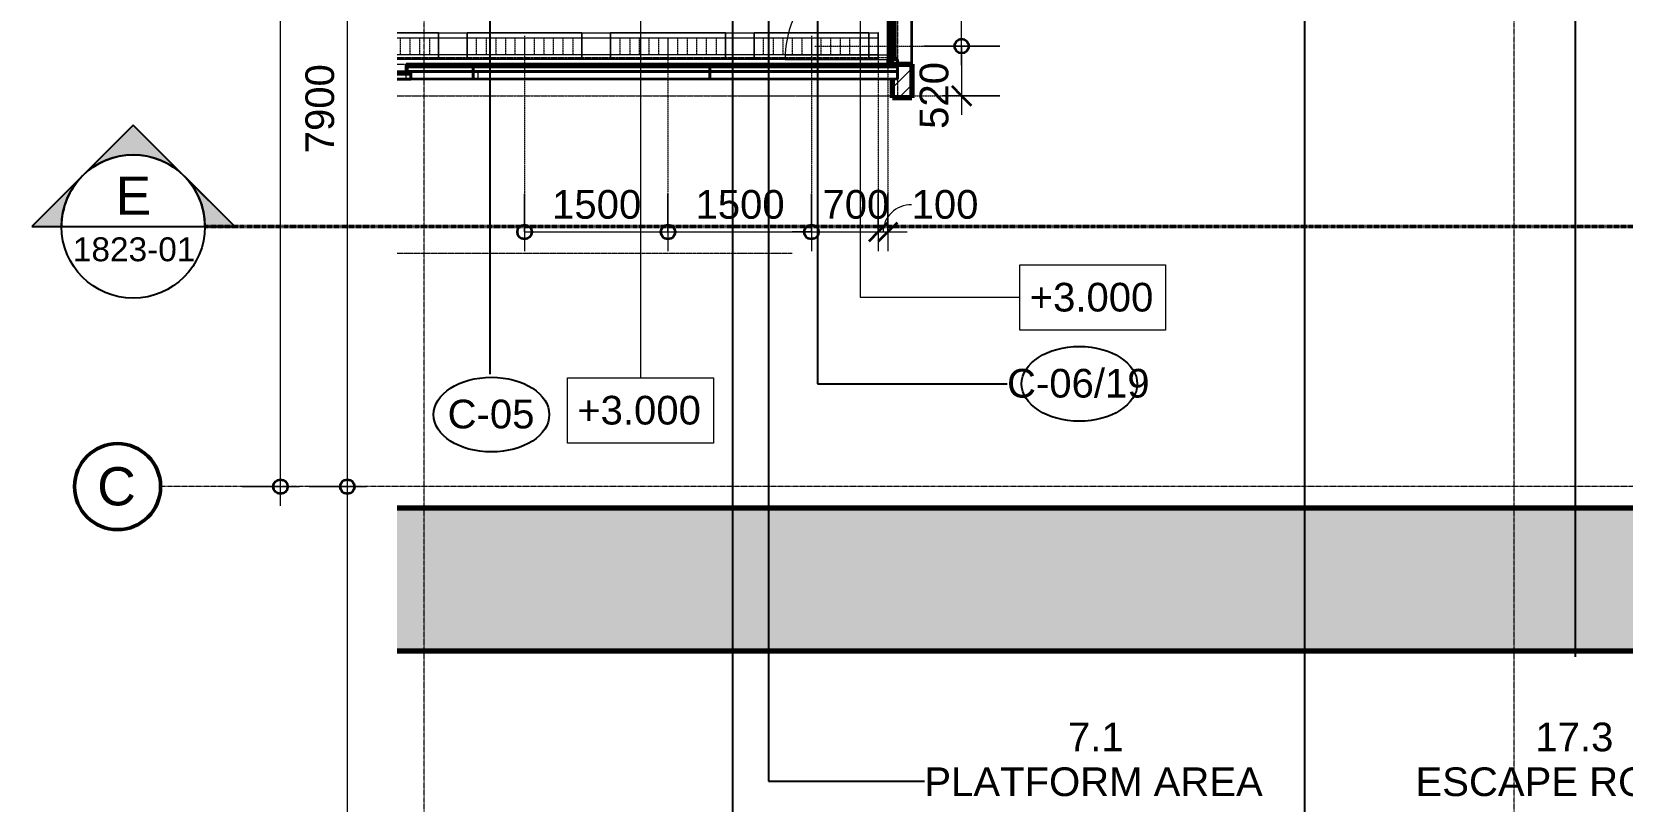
# Model space of a CAD drawing. Header units: millimetres. Extents: x -725999 to -647408, y -21008 to 19019.
# Drawn here: x -725985 to -709352, y -7613 to 439 of the extents above; entities that cross this region are included whole.
import ezdxf

# ---------------------------------------------------------------- set-up
doc = ezdxf.new("R2010")
doc.units = ezdxf.units.MM
for name, pattern in [('DASH', [6.35, 3.175, -3.175]), ('DPA_Grid _ Level 100', [10, 5.5, -1.6, 1.3, -1.6]), ('DPA_Hidden 50', [3, 2, -1]), ('DPA_Hidden 500', [1.4, 0.8, -0.6])]:
    doc.linetypes.add(name, pattern=pattern)
for name, color, linetype, lineweight in [('A-ANNO-DIMS', 1, 'Continuous', 9), ('A-ANNO-DIMS-100', 1, 'Continuous', 9), ('A-ANNO-NOTE', 3, 'Continuous', 25), ('A-DETL', 1, 'Continuous', 70), ('A-FLOR-E', 2, 'Continuous', 35), ('A-GENM', 1, 'Continuous', 9), ('A-GENM-HDLN', 2, 'DPA_Hidden 500', 9), ('A-GLAZ-CURT', 2, 'Continuous', 9), ('A-ROOM-IDEN', 3, 'Continuous', 25), ('A-WALL', 5, 'Continuous', 35), ('A-WALL-FNSH', 2, 'Continuous', 35), ('A-WALL-PATT', 1, 'Continuous', 35), ('G-ANNO-SECL', 3, 'Continuous', 9), ('G-ANNO-TEXT', 3, 'Continuous', 9), ('Q-SPCQ', 2, 'Continuous', 35), ('Q-SPCQ-HDLN', 2, 'DASH', 9), ('S-GRID', 251, 'Continuous', 9), ('S-GRID-IDEN', 3, 'Continuous', 50), ('WALL-E', 2, 'Continuous', 35)]:
    doc.layers.add(name, color=color, linetype=linetype, lineweight=lineweight)
doc.styles.add('Arial', font='arial.ttf', dxfattribs={"height": 400})
doc.styles.add('Arial_1', font='arial.ttf', dxfattribs={"height": 250})
doc.styles.add('Arial_2', font='arial.ttf', dxfattribs={"height": 300})
doc.dimstyles.new('DPA-DIM-3_0_C-C', dxfattribs={"dimscale": 304.8, "dimtxt": 306.07782, "dimasz": 0.492126, "dimexe": 0.656168, "dimexo": 0.0625, "dimgap": 0.164042, "dimtad": 1, "dimdec": 0, "dimzin": 0, "dimdsep": 46, "dimtxsty": 'Arial_2', "dimblk1": 'DOTBLANK', "dimblk2": 'DOTBLANK', "dimsah": 1, "dimcen": 0.09, "dimdle": 0.656168, "dimadec": 8, "dimazin": 0, "dimtfac": 1, "dimtdec": 4, "dimtix": 1, "dimtmove": 0, "dimatfit": 3, "dimfxl": 1.312336, "dimfxlon": 1, "dimtvp": 1, "dimtolj": 1, "dimtzin": 0, "dimarcsym": 2})
doc.dimstyles.new('DPA-DIM-3_0_C-T', dxfattribs={"dimscale": 304.8, "dimtxt": 306.07782, "dimasz": 0.492126, "dimexe": 0.656168, "dimexo": 0.0625, "dimgap": 0.164042, "dimtad": 0, "dimjust": 2, "dimdec": 0, "dimzin": 0, "dimdsep": 46, "dimtxsty": 'Arial_2', "dimblk1": 'DOTBLANK', "dimblk2": 'OBLIQUE', "dimsah": 1, "dimcen": 0.09, "dimdle": 0.656168, "dimadec": 8, "dimazin": 0, "dimtfac": 1, "dimtdec": 4, "dimtix": 1, "dimtmove": 2, "dimatfit": 3, "dimfxl": 1.312336, "dimfxlon": 1, "dimtvp": 1, "dimtolj": 1, "dimtzin": 0, "dimarcsym": 2})
doc.dimstyles.new('DPA-DIM-3_0_T-T_1', dxfattribs={"dimscale": 304.8, "dimtxt": 306.07782, "dimasz": 0.656168, "dimexe": 0.656168, "dimexo": 0.0625, "dimgap": 0.164042, "dimtad": 1, "dimdec": 0, "dimzin": 0, "dimdsep": 46, "dimtxsty": 'Arial_2', "dimblk1": 'OBLIQUE', "dimblk2": 'OBLIQUE', "dimsah": 1, "dimcen": 0.09, "dimdle": 0.656168, "dimadec": 8, "dimazin": 0, "dimtfac": 1, "dimtdec": 4, "dimtix": 1, "dimtmove": 1, "dimatfit": 3, "dimfxl": 1.312336, "dimfxlon": 1, "dimtvp": 1, "dimtolj": 1, "dimtzin": 0, "dimarcsym": 2})

# ---------------------------------------------------------------- blocks, each defined once
blk = doc.blocks.new('DPA_CP_Metal Ceiling Panel1 - Horizontal with Gap-13299430-4283-01 ENLARGED LOWER PLATFORM LEVEL - REFLECTED CEILING PLAN - SHEET 4')
at = {"layer": 'A-GLAZ-CURT'}
for p, q in [((-717232, 152), (-717232, 427)), ((-717232, 152), (-717232, 427)), ((-717232, 427), (-717132, 427)), ((-717232, 427), (-717132, 427)), ((-717232, 152), (-717232, 427)), ((-717232, 377), (-717132, 377)), ((-717132, 152), (-717132, 427)), ((-717132, 427), (-717132, 152)), ((-717132, 427), (-717132, 152)), ((-717232, 202), (-717132, 202)), ((-717232, 152), (-717132, 152)), ((-717132, 152), (-717232, 152)), ((-717132, 152), (-717232, 152))]:
    blk.add_line(p, q, dxfattribs=at)
blk = doc.blocks.new('DPA_Speciality_PlatformScreenDoor - Length_135300-12767973-4283-01 ENLARGED LOWER PLATFORM LEVEL - REFLECTED CEILING PLAN - SHEET 4')
at = {"layer": 'A-GENM'}
for p, q in [((833, -330), (957, -330)), ((843, -330), (896, -330)), ((893, -330), (946, -330)), ((3090, -330), (3214, -330)), ((3101, -330), (3154, -330)), ((3150, -330), (3203, -330)), ((4590, -330), (4714, -330)), ((4601, -330), (4654, -330)), ((4650, -330), (4703, -330)), ((-75, -380), (-75, -1460)), ((-75, -1460), (-75, -380)), ((-25, -380), (-25, -1460)), ((-25, -1460), (-25, -380)), ((-5, -430), (-5, -380)), ((1075, -380), (-5, -380)), ((1075, -430), (-5, -430)), ((1075, -430), (1075, -380))]:
    blk.add_line(p, q, dxfattribs=at)
blk.add_arc((-5, -380), 1080, 268.9389, 0, dxfattribs=at)
at = {"layer": 'A-GENM-HDLN'}
for p, q in [((4288, -250), (4288, -175)), ((5038, -175), (4288, -175)), ((5038, -250), (4288, -250)), ((5038, -175), (5038, -250))]:
    blk.add_line(p, q, dxfattribs=at)
at = {"layer": 'Q-SPCQ', "linetype": 'DASH', "lineweight": 9}
blk.add_line((1000, 1650), (5133, 1650), dxfattribs=at)
at = {"layer": 'Q-SPCQ'}
for p, q in [((-100, -175), (-100, -330)), ((-100, -175), (1862, -175)), ((-100, -200), (-100, -176)), ((-100, -305), (-100, -200)), ((-100, -255), (1862, -255)), ((1862, -255), (-100, -255)), ((-100, -255), (-100, -305)), ((-100, -305), (-100, -255)), ((-100, -329), (-100, -305)), ((-100, -305), (-90, -305)), ((1862, -305), (-100, -305)), ((-100, -305), (-100, -330)), ((-100, -330), (-100, -305)), ((-100, -305), (1862, -305)), ((1862, -305), (-100, -305)), ((-100, -380), (-100, -330)), ((-100, -330), (-100, -380)), ((-100, -330), (-50, -330)), ((-50, -330), (-100, -330)), ((-100, -330), (1862, -330)), ((-100, -330), (1862, -330)), ((-90, -330), (-100, -330)), ((-90, -305), (1852, -305)), ((1852, -305), (-90, -305)), ((-90, -305), (1852, -305)), ((1852, -330), (-90, -330)), ((1852, -330), (-90, -330)), ((-90, -330), (1852, -330)), ((-50, -255), (1812, -255)), ((1812, -255), (-50, -255)), ((-50, -305), (1812, -305)), ((1812, -305), (-50, -305)), ((-50, -380), (-50, -330)), ((-50, -330), (-50, -380)), ((-50, -380), (-50, -330)), ((-50, -330), (-50, -380)), ((-50, -330), (-25, -330)), ((-25, -330), (-50, -330)), ((1802, -255), (-40, -255)), ((-40, -255), (1802, -255)), ((-40, -305), (1802, -305)), ((1802, -305), (-40, -305)), ((-40, -305), (1802, -305)), ((1802, -305), (-40, -305)), ((1802, -305), (-40, -305)), ((-40, -305), (1802, -305)), ((-40, -330), (1802, -330)), ((1802, -330), (-40, -330)), ((-40, -330), (1802, -330)), ((1802, -330), (-40, -330)), ((-25, -380), (-25, -330)), ((1852, -305), (1862, -305)), ((1862, -330), (1852, -330)), ((1862, -330), (1862, -175)), ((1862, -176), (1862, -200)), ((1862, -200), (1862, -305)), ((1862, -305), (1862, -255)), ((1862, -305), (1862, -255)), ((1862, -305), (1862, -329)), ((1862, -305), (1862, -330)), ((1862, -330), (1862, -305)), ((1862, -175), (1862, -330)), ((1862, -175), (4338, -175)), ((1862, -200), (1862, -176)), ((1862, -305), (1862, -200)), ((1862, -255), (4338, -255)), ((4338, -255), (1862, -255)), ((1862, -255), (1862, -305)), ((1862, -305), (1862, -255)), ((1862, -329), (1862, -305)), ((1862, -305), (1873, -305)), ((4338, -305), (1862, -305)), ((1862, -305), (1862, -330)), ((1862, -330), (1862, -305)), ((1862, -305), (4338, -305)), ((4338, -305), (1862, -305)), ((1862, -330), (4338, -330)), ((1862, -330), (4338, -330)), ((1873, -330), (1862, -330)), ((1873, -305), (4328, -305)), ((4328, -305), (1873, -305)), ((1873, -305), (4328, -305)), ((4328, -330), (1873, -330)), ((4328, -330), (1873, -330)), ((1873, -330), (4328, -330)), ((1913, -255), (4288, -255)), ((4288, -255), (1913, -255)), ((1913, -305), (4288, -305)), ((4288, -305), (1913, -305)), ((1922, -305), (4278, -305)), ((4278, -305), (1922, -305)), ((1922, -305), (4278, -305)), ((4278, -305), (1922, -305)), ((1922, -330), (4278, -330)), ((4278, -330), (1922, -330)), ((1922, -330), (4278, -330)), ((4278, -330), (1922, -330)), ((4278, -255), (1922, -255)), ((1922, -255), (4278, -255)), ((4278, -305), (1922, -305)), ((1922, -305), (4278, -305)), ((4328, -305), (4338, -305)), ((4338, -330), (4328, -330)), ((4338, -330), (4338, -175)), ((4338, -175), (4338, -330)), ((4338, -175), (5038, -175)), ((4338, -176), (4338, -200)), ((4338, -200), (4338, -176)), ((4338, -200), (4338, -305)), ((4338, -305), (4338, -200)), ((4338, -305), (4338, -255)), ((4338, -305), (4338, -255)), ((4338, -255), (5028, -255)), ((5028, -255), (4338, -255)), ((4338, -255), (4338, -305)), ((4338, -305), (4338, -255)), ((4338, -305), (4338, -329)), ((4338, -305), (4338, -330)), ((4338, -330), (4338, -305)), ((4338, -329), (4338, -305)), ((4338, -305), (4348, -305)), ((5028, -305), (4338, -305)), ((4338, -305), (4338, -330)), ((4338, -330), (4338, -305)), ((4338, -305), (5028, -305)), ((5028, -305), (4338, -305)), ((4338, -330), (5038, -330)), ((4338, -330), (5028, -330)), ((4348, -330), (4338, -330)), ((4348, -305), (5028, -305)), ((5028, -305), (4348, -305)), ((4348, -305), (5028, -305)), ((5028, -330), (4348, -330)), ((5028, -330), (4348, -330)), ((4348, -330), (5028, -330)), ((4388, -255), (4978, -255)), ((4978, -255), (4388, -255)), ((4388, -305), (4978, -305)), ((4978, -305), (4388, -305)), ((4978, -255), (4398, -255)), ((4398, -255), (4978, -255)), ((4398, -305), (4978, -305)), ((4978, -305), (4398, -305)), ((4398, -305), (4978, -305)), ((4978, -305), (4398, -305)), ((4978, -305), (4398, -305)), ((4398, -305), (4978, -305)), ((4398, -330), (4978, -330)), ((4978, -330), (4398, -330)), ((4398, -330), (4978, -330)), ((4978, -330), (4398, -330)), ((4988, -175), (5133, -175)), ((5133, -175), (4988, -175)), ((4988, -175), (4988, -225)), ((4988, -225), (4988, -175)), ((5133, -225), (4988, -225)), ((4988, -225), (5133, -225)), ((4988, -250), (4988, -225)), ((4988, -250), (4988, -225)), ((5133, -225), (4988, -225)), ((4988, -225), (4988, -250)), ((4988, -250), (4988, -225)), ((4988, -225), (5133, -225)), ((4988, -225), (5133, -225)), ((5133, -225), (4988, -225)), ((5133, -250), (4988, -250)), ((4988, -250), (5133, -250)), ((4988, -250), (5133, -250)), ((5133, -250), (4988, -250)), ((5133, -175), (5018, -175)), ((5018, -175), (5133, -175)), ((5018, -175), (5133, -175)), ((5133, -175), (5018, -175)), ((5018, -225), (5133, -225)), ((5133, -225), (5018, -225)), ((5133, -225), (5018, -225)), ((5018, -225), (5133, -225)), ((5028, -255), (5028, -330)), ((5038, -255), (5028, -255)), ((5028, -255), (5038, -255)), ((5028, -330), (5028, -255)), ((5028, -305), (5028, -255)), ((5028, -305), (5028, -255)), ((5028, -330), (5028, -305)), ((5028, -330), (5028, -305)), ((5028, -305), (5028, -330)), ((5028, -330), (5028, -305)), ((5028, -330), (5038, -330)), ((5038, -330), (5028, -330)), ((5038, -225), (5133, -225)), ((5133, -225), (5038, -225)), ((5038, -225), (5133, -225)), ((5133, -225), (5038, -225)), ((5038, -330), (5038, -250)), ((5038, -250), (5038, -305)), ((5038, -250), (5133, -250)), ((5133, -250), (5038, -250)), ((5038, -250), (5133, -250)), ((5133, -250), (5038, -250)), ((5038, -330), (5038, -255)), ((5038, -255), (5038, -330)), ((5038, -305), (5038, -329)), ((-50, -380), (-100, -380)), ((-50, -380), (-100, -380)), ((-75, -1450), (-75, -380)), ((-75, -380), (-75, -1450)), ((-75, -380), (-50, -380)), ((-75, -380), (-50, -380)), ((-75, -410), (-75, -1420)), ((-75, -1420), (-75, -410)), ((-75, -1420), (-75, -410)), ((-75, -410), (-75, -1420)), ((-75, -410), (-75, -1420)), ((-75, -1420), (-75, -410)), ((-50, -1450), (-50, -380)), ((-50, -380), (-50, -1450)), ((-50, -380), (-25, -380)), ((-50, -380), (-25, -380)), ((-50, -1450), (-50, -380)), ((-50, -380), (-50, -1450)), ((-25, -380), (-50, -380)), ((-25, -380), (-50, -380)), ((-50, -400), (-50, -1430)), ((-50, -1430), (-50, -400)), ((-50, -400), (-50, -1430)), ((-50, -1430), (-50, -400)), ((-50, -410), (-50, -1420)), ((-50, -1420), (-50, -410)), ((-50, -410), (-50, -1420)), ((-50, -1420), (-50, -410)), ((-50, -1420), (-50, -410)), ((-50, -410), (-50, -1420)), ((-25, -1450), (-25, -380)), ((-25, -380), (-25, -1450)), ((-25, -400), (-25, -1430)), ((-25, -1430), (-25, -400)), ((-25, -400), (-25, -1430)), ((-25, -1430), (-25, -400)), ((-100, -1460), (-100, -1510)), ((-100, -1510), (-100, -1460)), ((-100, -1460), (-50, -1460)), ((-50, -1460), (-100, -1460)), ((-50, -1450), (-75, -1450)), ((-75, -1450), (-50, -1450)), ((-30, -1450), (-70, -1450)), ((-70, -1450), (-30, -1450)), ((-70, -1460), (-30, -1460)), ((-30, -1460), (-70, -1460)), ((-25, -1450), (-50, -1450)), ((-50, -1450), (-25, -1450)), ((-50, -1460), (-50, -1510)), ((-50, -1510), (-50, -1460)), ((-50, -1460), (-50, -1510)), ((-50, -1510), (-50, -1460)), ((-50, -1460), (-25, -1460)), ((-25, -1460), (-50, -1460)), ((-25, -1510), (-25, -1460)), ((-50, -1510), (-100, -1510)), ((-50, -1510), (-100, -1510)), ((-25, -1510), (-50, -1510))]:
    blk.add_line(p, q, dxfattribs=at)
for centre, radius, start, end in [((-15, -370), 10, 90, 270), ((-15, -370), 10, 90, 270), ((-15, -370), 10, 90, 270), ((-15, -370), 10, 90, 270), ((-15, -370), 10, 270, 90), ((-15, -370), 10, 270, 90), ((-15, -370), 10, 270, 90), ((-15, -370), 10, 270, 90), ((-70, -1455), 5, 90, 270), ((-70, -1455), 5, 150, 210), ((-70, -1455), 5, 90, 135), ((-70, -1455), 5, 240, 270), ((-30, -1455), 5, 60, 90), ((-30, -1455), 5, 270, 90), ((-30, -1455), 5, 270, 300), ((-30, -1455), 5, 330, 45)]:
    blk.add_arc(centre, radius, start, end, dxfattribs=at)
at = {"layer": 'Q-SPCQ-HDLN'}
for p, q in [((-100, -1510), (-100, 0)), ((5133, 0), (-100, 0)), ((5133, -330), (-100, -330)), ((5133, -400), (-100, -400))]:
    blk.add_line(p, q, dxfattribs=at)
blk = doc.blocks.new('DPA_CP_Metal Ceiling Luminaire2 - Linear Luminaire-12404975-4283-01 ENLARGED LOWER PLATFORM LEVEL - REFLECTED CEILING PLAN - SHEET 4')
at = {"layer": 'A-GLAZ-CURT'}
for p, q in [((-718432, 152), (-718432, 427)), ((-718432, 427), (-717232, 427)), ((-718432, 427), (-718432, 152)), ((-717232, 427), (-718432, 427)), ((-718432, 427), (-717232, 427)), ((-718432, 389), (-718432, 152)), ((-718432, 377), (-717232, 377)), ((-717232, 427), (-717232, 152)), ((-717232, 152), (-717232, 427)), ((-717232, 389), (-717232, 152)), ((-718432, 202), (-717232, 202)), ((-717232, 152), (-718432, 152)), ((-717232, 152), (-718432, 152)), ((-718432, 152), (-717232, 152))]:
    blk.add_line(p, q, dxfattribs=at)
at = {"layer": 'A-GLAZ-CURT', "linetype": 'DPA_Hidden 50'}
for p, q in [((-718337, 377), (-718337, 202)), ((-718232, 377), (-718232, 202)), ((-718132, 377), (-718132, 202)), ((-718032, 377), (-718032, 202)), ((-717932, 377), (-717932, 202)), ((-717832, 377), (-717832, 202)), ((-717732, 377), (-717732, 202)), ((-717632, 377), (-717632, 202)), ((-717532, 377), (-717532, 202)), ((-717432, 377), (-717432, 202)), ((-717327, 377), (-717327, 202))]:
    blk.add_line(p, q, dxfattribs=at)
blk = doc.blocks.new('DPA_CP_Metal Ceiling Panel1 - Horizontal with Gap-13297912-4283-01 ENLARGED LOWER PLATFORM LEVEL - REFLECTED CEILING PLAN - SHEET 4')
at = {"layer": 'A-GLAZ-CURT'}
for p, q in [((-720232, 152), (-720232, 427)), ((-720232, 152), (-720232, 427)), ((-720232, 427), (-719932, 427)), ((-720232, 427), (-719932, 427)), ((-720232, 152), (-720232, 427)), ((-720232, 377), (-719932, 377)), ((-719932, 152), (-719932, 427)), ((-719932, 427), (-719932, 152)), ((-719932, 427), (-719932, 152)), ((-720232, 202), (-719932, 202)), ((-720232, 152), (-719932, 152)), ((-719932, 152), (-720232, 152)), ((-719932, 152), (-720232, 152))]:
    blk.add_line(p, q, dxfattribs=at)
blk = doc.blocks.new('DPA_CP_Metal Ceiling Luminaire2 - Linear Luminaire-V8-4283-01 ENLARGED LOWER PLATFORM LEVEL - REFLECTED CEILING PLAN - SHEET 4')
at = {"layer": 'A-GLAZ-CURT'}
for p, q in [((-722166, 427), (-721732, 427)), ((-721732, 427), (-722166, 427)), ((-722166, 427), (-721732, 427)), ((-722166, 377), (-721732, 377)), ((-721732, 427), (-721732, 152)), ((-721732, 152), (-721732, 427)), ((-721732, 389), (-721732, 152)), ((-722166, 202), (-721732, 202)), ((-721732, 152), (-722166, 152)), ((-721732, 152), (-722166, 152)), ((-722166, 152), (-721732, 152))]:
    blk.add_line(p, q, dxfattribs=at)
at = {"layer": 'A-GLAZ-CURT', "linetype": 'DPA_Hidden 50'}
for p, q in [((-722132, 377), (-722132, 202)), ((-722032, 377), (-722032, 202)), ((-721932, 377), (-721932, 202)), ((-721827, 377), (-721827, 202))]:
    blk.add_line(p, q, dxfattribs=at)
blk = doc.blocks.new('Grid - 100 Scale-2291345-4283-01 ENLARGED LOWER PLATFORM LEVEL - REFLECTED CEILING PLAN - SHEET 4')
at = {"layer": 'S-GRID-IDEN'}
blk.add_circle((0, 0), 4.5, dxfattribs=at)
blk = doc.blocks.new('Section - Section Head-531884-4283-01 ENLARGED LOWER PLATFORM LEVEL - REFLECTED CEILING PLAN - SHEET 4')
at = {"layer": 'G-ANNO-SECL'}
h = blk.add_hatch(color=256, dxfattribs=at)
edge = h.paths.add_edge_path()
edge.add_line((-12.8, 5.3), (-7.5, 10.61))
edge.add_line((-7.5, 10.61), (-2.2, 5.3))
edge.add_arc((-7.5, 0), 7.5, 45, 135)
h = blk.add_hatch(color=256, dxfattribs=at)
edge = h.paths.add_edge_path()
edge.add_arc((-7.5, 0), 7.5, 0, 45)
edge.add_line((-2.2, 5.3), (3.11, 0))
edge.add_line((3.11, 0), (0, 0))
edge = h.paths.add_edge_path()
edge.add_line((-15, 0), (-18.11, 0))
edge.add_line((-18.11, 0), (-12.8, 5.3))
edge.add_arc((-7.5, 0), 7.5, 135, 180)
at = {"layer": 'G-ANNO-SECL', "lineweight": 25}
for p, q in [((-7.5, 10.61), (-18.11, 0)), ((-7.5, 10.61), (-12.8, 5.3)), ((3.11, 0), (-7.5, 10.61)), ((-2.2, 5.3), (-7.5, 10.61)), ((-12.8, 5.3), (-18.11, 0)), ((3.11, 0), (-2.2, 5.3)), ((-18.11, 0), (-15, 0)), ((-18.11, 0), (-15, 0)), ((0, 0), (3.11, 0)), ((0, 0), (3.11, 0))]:
    blk.add_line(p, q, dxfattribs=at)
blk.add_circle((-7.5, 0), 7.5, dxfattribs=at)
for start, end in [(45, 135), (135, 180), (0, 45)]:
    blk.add_arc((-7.5, 0), 7.5, start, end, dxfattribs=at)
blk = doc.blocks.new('DIMBLOCK7-4283-01 ENLARGED LOWER PLATFORM LEVEL - REFLECTED CEILING PLAN - SHEET 4')
at = {"layer": 'A-ANNO-DIMS-100'}
for p, q in [((-723385, -4521), (-723385, 12394)), ((-723785, 12194), (-723185, 12194)), ((-723385, 12194), (-723785, 12194)), ((-723785, -4321), (-723185, -4321)), ((-723385, -4321), (-723785, -4321))]:
    blk.add_line(p, q, dxfattribs=at)
at = {"layer": 'A-ANNO-DIMS-100', "lineweight": 35}
for centre in [(-723385, 12194), (-723385, -4321)]:
    blk.add_circle(centre, 75, dxfattribs=at)
at = {"layer": 'A-ANNO-DIMS-100', "color": 0, "insert": (-723824, 3360), "char_height": 300, "width": 1384.41, "attachment_point": 1, "rotation": 90, "line_spacing_factor": 0.941778, "style": 'Arial_2'}
blk.add_mtext('16515', dxfattribs=at)
blk = doc.blocks.new('_DotBlank')
at = {"color": 0, "linetype": 'ByBlock', "lineweight": -2}
blk.add_line((-0.5, 0), (-1, 0), dxfattribs=at)
blk.add_circle((0, 0), 0.5, dxfattribs=at)
blk = doc.blocks.new('DIMBLOCK9-4283-01 ENLARGED LOWER PLATFORM LEVEL - REFLECTED CEILING PLAN - SHEET 4')
at = {"layer": 'A-ANNO-DIMS-100'}
for p, q in [((-723085, -4321), (-722485, -4321)), ((-722685, -4321), (-723085, -4321)), ((-722685, -15796), (-722685, -4321)), ((-723085, -15796), (-722485, -15796)), ((-722685, -15796), (-723085, -15796))]:
    blk.add_line(p, q, dxfattribs=at)
at = {"layer": 'A-ANNO-DIMS-100', "lineweight": 35}
for centre in [(-722685, -4321), (-722685, -15796)]:
    blk.add_circle(centre, 75, dxfattribs=at)
at = {"layer": 'A-ANNO-DIMS-100', "color": 0, "insert": (-723124, -10635), "char_height": 300, "width": 1384.41, "attachment_point": 1, "rotation": 90, "line_spacing_factor": 0.941778, "style": 'Arial_2'}
blk.add_mtext('11475', dxfattribs=at)
blk = doc.blocks.new('DIMBLOCK10-4283-01 ENLARGED LOWER PLATFORM LEVEL - REFLECTED CEILING PLAN - SHEET 4')
at = {"layer": 'A-ANNO-DIMS-100'}
for p, q in [((-722685, -4321), (-722685, 3779)), ((-723085, 3579), (-722485, 3579)), ((-722685, 3579), (-723085, 3579)), ((-723085, -4321), (-722485, -4321)), ((-722685, -4321), (-723085, -4321))]:
    blk.add_line(p, q, dxfattribs=at)
at = {"layer": 'A-ANNO-DIMS-100', "lineweight": 35}
for centre in [(-722685, 3579), (-722685, -4321)]:
    blk.add_circle(centre, 75, dxfattribs=at)
at = {"layer": 'A-ANNO-DIMS-100', "color": 0, "insert": (-723124, -832), "char_height": 300, "width": 1107.53, "attachment_point": 1, "rotation": 90, "line_spacing_factor": 0.941778, "style": 'Arial_2'}
blk.add_mtext('7900', dxfattribs=at)
blk = doc.blocks.new('Ceiling Tags - Ceiling Tags-9510765-4283-01 ENLARGED LOWER PLATFORM LEVEL - REFLECTED CEILING PLAN - SHEET 4')
at = {"layer": 'A-ANNO-NOTE'}
blk.add_ellipse((0, 0), major_axis=(6.05, 0), ratio=0.646436, dxfattribs=at)
blk = doc.blocks.new('DIMBLOCK73-4283-01 ENLARGED LOWER PLATFORM LEVEL - REFLECTED CEILING PLAN - SHEET 4')
at = {"layer": 'A-ANNO-DIMS-100'}
for p, q in [((-720832, -1256), (-720832, -1856)), ((-720832, -1656), (-720832, -1256)), ((-719332, -1256), (-719332, -1856)), ((-719332, -1656), (-719332, -1256)), ((-720832, -1656), (-719332, -1656))]:
    blk.add_line(p, q, dxfattribs=at)
at = {"layer": 'A-ANNO-DIMS-100', "lineweight": 35}
for centre in [(-720832, -1656), (-719332, -1656)]:
    blk.add_circle(centre, 75, dxfattribs=at)
at = {"layer": 'A-ANNO-DIMS-100', "color": 0, "insert": (-720544, -1217), "char_height": 300, "width": 1107.53, "attachment_point": 1, "line_spacing_factor": 0.941778, "style": 'Arial_2'}
blk.add_mtext('1500', dxfattribs=at)
blk = doc.blocks.new('DIMBLOCK74-4283-01 ENLARGED LOWER PLATFORM LEVEL - REFLECTED CEILING PLAN - SHEET 4')
at = {"layer": 'A-ANNO-DIMS-100'}
for p, q in [((-719332, -1256), (-719332, -1856)), ((-719332, -1656), (-719332, -1256)), ((-717832, -1256), (-717832, -1856)), ((-717832, -1656), (-717832, -1256)), ((-719332, -1656), (-717632, -1656))]:
    blk.add_line(p, q, dxfattribs=at)
at = {"layer": 'A-ANNO-DIMS-100', "lineweight": 35}
for centre in [(-719332, -1656), (-717832, -1656)]:
    blk.add_circle(centre, 75, dxfattribs=at)
at = {"layer": 'A-ANNO-DIMS-100', "color": 0, "insert": (-719044, -1217), "char_height": 300, "width": 1107.53, "attachment_point": 1, "line_spacing_factor": 0.941778, "style": 'Arial_2'}
blk.add_mtext('1500', dxfattribs=at)
blk = doc.blocks.new('DIMBLOCK77-4283-01 ENLARGED LOWER PLATFORM LEVEL - REFLECTED CEILING PLAN - SHEET 4')
at = {"layer": 'A-ANNO-DIMS-100'}
for p, q in [((-716261, 289), (-716261, 489)), ((-715861, 289), (-716461, 289)), ((-716261, 289), (-716461, 289)), ((-716261, 289), (-715861, 289)), ((-716261, 289), (-715861, 289))]:
    blk.add_line(p, q, dxfattribs=at)
at = {"layer": 'A-ANNO-DIMS-100', "lineweight": 35}
blk.add_circle((-716261, 289), 75, dxfattribs=at)
blk = doc.blocks.new('_None')
blk = doc.blocks.new('_Oblique')
at = {"color": 0, "linetype": 'ByBlock', "lineweight": -2}
blk.add_line((-0.5, -0.5), (0.5, 0.5), dxfattribs=at)
blk = doc.blocks.new('DIMBLOCK78-4283-01 ENLARGED LOWER PLATFORM LEVEL - REFLECTED CEILING PLAN - SHEET 4')
at = {"layer": 'A-ANNO-DIMS-100'}
for p, q in [((-715861, 289), (-716461, 289)), ((-716261, 289), (-716261, -431)), ((-716261, 289), (-715861, 289)), ((-715861, -231), (-716461, -231)), ((-716261, -231), (-715861, -231))]:
    blk.add_line(p, q, dxfattribs=at)
at = {"layer": 'A-ANNO-DIMS-100', "lineweight": 35}
for q in [(-716361, -131), (-716161, -331)]:
    blk.add_line((-716261, -231), q, dxfattribs=at)
at = {"layer": 'A-ANNO-DIMS-100', "color": 0, "insert": (-716700, -577), "char_height": 300, "width": 830.65, "attachment_point": 1, "rotation": 90, "line_spacing_factor": 0.941778, "style": 'Arial_2'}
blk.add_mtext('520', dxfattribs=at)
blk = doc.blocks.new('DIMBLOCK79-4283-01 ENLARGED LOWER PLATFORM LEVEL - REFLECTED CEILING PLAN - SHEET 4')
at = {"layer": 'A-ANNO-DIMS-100'}
for p, q in [((-716661, 2839), (-716061, 2839)), ((-716261, 2839), (-716661, 2839)), ((-716261, 89), (-716261, 2839)), ((-716661, 289), (-716061, 289)), ((-716261, 289), (-716661, 289))]:
    blk.add_line(p, q, dxfattribs=at)
at = {"layer": 'A-ANNO-DIMS-100', "lineweight": 35}
for centre in [(-716261, 2839), (-716261, 289)]:
    blk.add_circle(centre, 75, dxfattribs=at)
at = {"layer": 'A-ANNO-DIMS-100', "color": 0, "insert": (-716700, 1103), "char_height": 300, "width": 1107.53, "attachment_point": 1, "rotation": 90, "line_spacing_factor": 0.941778, "style": 'Arial_2'}
blk.add_mtext('2550', dxfattribs=at)
blk = doc.blocks.new('DIMBLOCK81-4283-01 ENLARGED LOWER PLATFORM LEVEL - REFLECTED CEILING PLAN - SHEET 4')
at = {"layer": 'A-ANNO-DIMS-100'}
for p, q in [((-717832, -1256), (-717832, -1856)), ((-717832, -1656), (-717832, -1256)), ((-717832, -1656), (-717832, -1256)), ((-717832, -1656), (-718032, -1656)), ((-717832, -1656), (-717832, -1856))]:
    blk.add_line(p, q, dxfattribs=at)
at = {"layer": 'A-ANNO-DIMS-100', "lineweight": 35}
blk.add_circle((-717832, -1656), 75, dxfattribs=at)
blk = doc.blocks.new('DIMBLOCK82-4283-01 ENLARGED LOWER PLATFORM LEVEL - REFLECTED CEILING PLAN - SHEET 4')
at = {"layer": 'A-ANNO-DIMS-100'}
for p, q in [((-717832, -1256), (-717832, -1856)), ((-717832, -1656), (-717832, -1256)), ((-717132, -1256), (-717132, -1856)), ((-717132, -1656), (-717132, -1256)), ((-717832, -1656), (-716932, -1656))]:
    blk.add_line(p, q, dxfattribs=at)
at = {"layer": 'A-ANNO-DIMS-100', "lineweight": 35}
for q in [(-717232, -1756), (-717032, -1556)]:
    blk.add_line((-717132, -1656), q, dxfattribs=at)
at = {"layer": 'A-ANNO-DIMS-100', "color": 0, "insert": (-717716, -1217), "char_height": 300, "width": 830.65, "attachment_point": 1, "line_spacing_factor": 0.941778, "style": 'Arial_2'}
blk.add_mtext('700', dxfattribs=at)
blk = doc.blocks.new('DIMBLOCK87-4283-01 ENLARGED LOWER PLATFORM LEVEL - REFLECTED CEILING PLAN - SHEET 4')
at = {"layer": 'A-ANNO-DIMS-100'}
for p, q in [((-717132, -1256), (-717132, -1856)), ((-717132, -1656), (-717132, -1256)), ((-717032, -1256), (-717032, -1856)), ((-717032, -1656), (-717032, -1256)), ((-717332, -1656), (-716832, -1656))]:
    blk.add_line(p, q, dxfattribs=at)
at = {"layer": 'A-ANNO-DIMS-100', "lineweight": 35}
for p, q in [((-717132, -1656), (-717232, -1756)), ((-717132, -1656), (-717032, -1556)), ((-717032, -1656), (-717132, -1756)), ((-717032, -1656), (-716932, -1556))]:
    blk.add_line(p, q, dxfattribs=at)
at = {"layer": 'A-ANNO-DIMS-100'}
blk.add_ellipse((-716784, -1656), major_axis=(298, 0), ratio=0.957189, start_param=1.570796, end_param=3.141593, dxfattribs=at)
at = {"layer": 'A-ANNO-DIMS-100', "color": 0, "insert": (-716784, -1217), "char_height": 300, "width": 830.65, "attachment_point": 1, "line_spacing_factor": 0.941778, "style": 'Arial_2'}
blk.add_mtext('100', dxfattribs=at)

msp = doc.modelspace()

# ---------------------------------------------------------------- hatches: boundary and pattern name
at = {"layer": 'A-WALL-PATT', "lineweight": 9}
h = msp.add_hatch(dxfattribs=at)
h.set_pattern_fill('FP_4', color=256, style=0, pattern_type=2)
h.set_pattern_definition([(45, (0, 0), (-212.13203, 212.13203), []), (135, (0, 0), (-212.13203, -212.13203), [])])
h.paths.add_polyline_path([(-717032.4, 99), (-717007.4, 99.3), (-717007.7, 149), (-717032.4, 149), (-717032.4, 99.3)])
h.paths.add_polyline_path([(-717017.4, 129), (-717022.4, 130.4), (-717027, 136.4), (-717026, 144), (-717020, 148.7), (-717017.4, 149), (-717010.3, 146.1), (-717007.4, 139), (-717010.3, 131.9), (-717014.1, 130.4)])
h.paths.add_polyline_path([(-717032.4, 1229), (-717007.4, 1229), (-717007.4, 1279), (-716982.4, 1279), (-716982.4, 4129), (-717032.4, 4129), (-717032.4, 3752.5)])
h = msp.add_hatch(dxfattribs=at)
h.set_pattern_fill('FP_2', color=256, style=0, pattern_type=2)
h.set_pattern_definition([(45, (0, 0), (-84.852814, 84.852814), [])])
h.paths.add_polyline_path([(-716982.4, -251), (-716782.4, -251), (-716782.4, 99), (-716932.4, 99), (-716932.4, -56), (-716982.4, -56), (-716982.4, -232.8)])
h.paths.add_polyline_path([(-716982.4, 1279), (-716782.4, 1279), (-716782.4, 4129), (-716982.4, 4129), (-716982.4, 3752.5)])
h = msp.add_hatch(dxfattribs=at)
h.set_pattern_fill('FP_1', color=256, style=0, pattern_type=2)
h.set_pattern_definition([(50, (0, 0), (728.7365, -63.7558), [76.2, -838.2]), (355, (0, 0), (-140.9716, 764.2276), [60.96, -670.56]), (100.451, (60.7, -5.3), (587.77, 700.46675), [64.76, -712.36]), (46.184, (0, 203.2), (1084.3162, -168.171), [114.3, -1257.3]), (96.636, (90.4, 189.2), (949.6099, 989.7098), [97.14, -1068.54]), (351.184, (0, 203.2), (949.6206, 989.7012), [91.44, -1005.84]), (21, (101.6, 152.4), (606.45787, -409.06057), [76.2, -838.2]), (326, (101.6, 152.4), (247.20834, 736.7529), [60.96, -670.56]), (71.451, (152.14, 118.3), (853.66825, 327.6855), [64.76, -712.36]), (37.5, (0, 0), (12.35469, 338.22012), [33.528, -628.904, 33.528, -647.192, -673.1]), (37.5, (0, 0), (12.35469, 338.22012), [-1343.152, 33.528, -639.572]), (7.5, (0, 0), (267.27887, 400.72213), [33.528, -354.584, 33.528, -613.664, -256.54]), (7.5, (0, 0), (267.27887, 400.72213), [-1035.304, 33.528, -223.012]), (327.5, (-226.57, 0), (542.36333, -22.91534), [33.528, -220.472, 33.528, -758.952, -1051.56]), (327.5, (-226.57, 0), (542.36333, -22.91534), [-1046.48, 33.528, -1018.032]), (317.5, (-328.17, 0), (592.51696, 101.7071), [33.528, -296.672, 33.528, -492.76, -746.76]), (317.5, (-328.17, 0), (592.51696, 101.7071), [-856.488, 33.528, -713.232])])
h.paths.add_polyline_path([(-699137.4, -6041), (-699137.4, -4541), (-722165.5, -4541), (-722165.5, -6041), (-704672.8, -6041)])

# ---------------------------------------------------------------- linework, layer by layer
at = {"layer": 'A-ANNO-NOTE'}
for p, q in [((-717769.1, 3409.5), (-717769.1, -3245)), ((-721196.5, 1064.5), (-721196.5, -3145.2)), ((-717769.1, -3245), (-715786.1, -3245))]:
    msp.add_line(p, q, dxfattribs=at)
at = {"layer": 'A-DETL', "color": 55, "linetype": 'DPA_Hidden 50', "lineweight": 9}
for p, q in [((-720832.4, 395.5), (-720832.4, -1424.5)), ((-719332.4, 375.5), (-719332.4, -1424.5)), ((-717832.4, 395.5), (-717832.4, -1424.5)), ((-717132.4, 439), (-717132.4, -1713.5)), ((-717795.3, 289), (-715995.3, 289)), ((-717032.4, 289), (-717032.4, -1713.5)), ((-718830.5, -231), (-716050.5, -231))]:
    msp.add_line(p, q, dxfattribs=at)
at = {"layer": 'A-FLOR-E'}
for p, q in [((-697637.4, -4541), (-722165.5, -4541)), ((-722165.5, -4541), (-697637.4, -4541))]:
    msp.add_line(p, q, dxfattribs=at)
at = {"layer": 'A-ROOM-IDEN'}
for p, q in [((-718656.2, 5625.5), (-718656.2, -10002.4)), ((-712674, 5278), (-712674, -9726.7)), ((-709844.1, 2773.7), (-709844.1, -6102.4)), ((-718281.9, 1008.1), (-718281.9, -7402.4)), ((-718281.9, -7402.4), (-716650.7, -7402.4))]:
    msp.add_line(p, q, dxfattribs=at)
at = {"layer": 'A-WALL', "color": 7, "lineweight": 70}
for p, q in [((-716982.4, 99), (-716782.4, 99)), ((-716782.4, 99), (-716782.4, -251)), ((-716982.4, -251), (-716982.4, -56)), ((-716782.4, -251), (-716982.4, -251)), ((-722165.5, -4541), (-699137.4, -4541)), ((-699137.4, -6041), (-722165.5, -6041))]:
    msp.add_line(p, q, dxfattribs=at)
at = {"layer": 'A-WALL-FNSH', "color": 250}
for p, q in [((-717032.4, 99), (-717032.4, 149)), ((-717032.4, 149), (-716982.4, 149)), ((-716982.4, 99), (-717032.4, 99)), ((-716982.4, 149), (-716982.4, 99.3))]:
    msp.add_line(p, q, dxfattribs=at)
at = {"layer": 'G-ANNO-SECL', "lineweight": 25}
msp.add_line((-725674.7, -1598.3), (-724174.7, -1598.3), dxfattribs=at)
at = {"layer": 'G-ANNO-SECL', "linetype": 'DPA_Grid _ Level 100', "lineweight": 50}
msp.add_line((-724174.7, -1598.3), (-650341.7, -1598.3), dxfattribs=at)
at = {"layer": 'G-ANNO-TEXT', "color": 10}
for p, q in [((-717321.1, 3448.1), (-717321.1, -2338.1)), ((-719619.6, 875.9), (-719619.6, -3183.9)), ((-717321.1, -2338.1), (-715652.2, -2338.1))]:
    msp.add_line(p, q, dxfattribs=at)
at = {"layer": 'G-ANNO-TEXT', "color": 10, "flags": 128}
for points in [[(-714129.8, -2683.6), (-715652.2, -2683.6), (-715652.2, -2001.2), (-714129.8, -2001.2)], [(-720384.3, -3183.9), (-718854.9, -3183.9), (-718854.9, -3866.3), (-720384.3, -3866.3)]]:
    msp.add_lwpolyline(points, close=True, dxfattribs=at)
at = {"layer": 'S-GRID', "linetype": 'DPA_Grid _ Level 100'}
for p, q in [((-721882.4, -21007.6), (-721882.4, 18119)), ((-710482.4, -21007.6), (-710482.4, 18119)), ((-652322.4, -4321), (-724638.4, -4321))]:
    msp.add_line(p, q, dxfattribs=at)
at = {"layer": 'WALL-E'}
for p, q in [((-717032.4, 1229), (-717032.4, 149)), ((-716782.4, 99), (-716782.4, 1279)), ((-716982.4, 149), (-717032.4, 149)), ((-716982.4, 149), (-716982.4, 99.3)), ((-716982.4, 99), (-716782.4, 99))]:
    msp.add_line(p, q, dxfattribs=at)

# ---------------------------------------------------------------- block references
at = {"layer": 'A-ANNO-NOTE', "xscale": 100, "yscale": 100, "zscale": 100}
for p in [(-715029.7, -3245), (-721178.2, -3567.2)]:
    msp.add_blockref('Ceiling Tags - Ceiling Tags-9510765-4283-01 ENLARGED LOWER PLATFORM LEVEL - REFLECTED CEILING PLAN - SHEET 4', p, dxfattribs=at)
at = {"layer": 'A-GLAZ-CURT'}
for name, p in [('DPA_CP_Metal Ceiling Luminaire2 - Linear Luminaire-V8-4283-01 ENLARGED LOWER PLATFORM LEVEL - REFLECTED CEILING PLAN - SHEET 4', (0, 0)), ('DPA_CP_Metal Ceiling Luminaire2 - Linear Luminaire-V8-4283-01 ENLARGED LOWER PLATFORM LEVEL - REFLECTED CEILING PLAN - SHEET 4', (0, 0)), ('DPA_CP_Metal Ceiling Luminaire2 - Linear Luminaire-V8-4283-01 ENLARGED LOWER PLATFORM LEVEL - REFLECTED CEILING PLAN - SHEET 4', (0, 0)), ('DPA_CP_Metal Ceiling Panel1 - Horizontal with Gap-13297912-4283-01 ENLARGED LOWER PLATFORM LEVEL - REFLECTED CEILING PLAN - SHEET 4', (-1500, 0)), ('DPA_CP_Metal Ceiling Panel1 - Horizontal with Gap-13297912-4283-01 ENLARGED LOWER PLATFORM LEVEL - REFLECTED CEILING PLAN - SHEET 4', (-1500, 0)), ('DPA_CP_Metal Ceiling Panel1 - Horizontal with Gap-13297912-4283-01 ENLARGED LOWER PLATFORM LEVEL - REFLECTED CEILING PLAN - SHEET 4', (-1500, 0)), ('DPA_CP_Metal Ceiling Luminaire2 - Linear Luminaire-12404975-4283-01 ENLARGED LOWER PLATFORM LEVEL - REFLECTED CEILING PLAN - SHEET 4', (-3000, 0)), ('DPA_CP_Metal Ceiling Luminaire2 - Linear Luminaire-12404975-4283-01 ENLARGED LOWER PLATFORM LEVEL - REFLECTED CEILING PLAN - SHEET 4', (-3000, 0)), ('DPA_CP_Metal Ceiling Luminaire2 - Linear Luminaire-12404975-4283-01 ENLARGED LOWER PLATFORM LEVEL - REFLECTED CEILING PLAN - SHEET 4', (-3000, 0)), ('DPA_CP_Metal Ceiling Panel1 - Horizontal with Gap-13297912-4283-01 ENLARGED LOWER PLATFORM LEVEL - REFLECTED CEILING PLAN - SHEET 4', (0, 0)), ('DPA_CP_Metal Ceiling Panel1 - Horizontal with Gap-13297912-4283-01 ENLARGED LOWER PLATFORM LEVEL - REFLECTED CEILING PLAN - SHEET 4', (0, 0)), ('DPA_CP_Metal Ceiling Panel1 - Horizontal with Gap-13297912-4283-01 ENLARGED LOWER PLATFORM LEVEL - REFLECTED CEILING PLAN - SHEET 4', (0, 0)), ('DPA_CP_Metal Ceiling Luminaire2 - Linear Luminaire-12404975-4283-01 ENLARGED LOWER PLATFORM LEVEL - REFLECTED CEILING PLAN - SHEET 4', (-1500, 0)), ('DPA_CP_Metal Ceiling Luminaire2 - Linear Luminaire-12404975-4283-01 ENLARGED LOWER PLATFORM LEVEL - REFLECTED CEILING PLAN - SHEET 4', (-1500, 0)), ('DPA_CP_Metal Ceiling Luminaire2 - Linear Luminaire-12404975-4283-01 ENLARGED LOWER PLATFORM LEVEL - REFLECTED CEILING PLAN - SHEET 4', (-1500, 0)), ('DPA_CP_Metal Ceiling Panel1 - Horizontal with Gap-13297912-4283-01 ENLARGED LOWER PLATFORM LEVEL - REFLECTED CEILING PLAN - SHEET 4', (1500, 0)), ('DPA_CP_Metal Ceiling Panel1 - Horizontal with Gap-13297912-4283-01 ENLARGED LOWER PLATFORM LEVEL - REFLECTED CEILING PLAN - SHEET 4', (1500, 0)), ('DPA_CP_Metal Ceiling Panel1 - Horizontal with Gap-13297912-4283-01 ENLARGED LOWER PLATFORM LEVEL - REFLECTED CEILING PLAN - SHEET 4', (1500, 0)), ('DPA_CP_Metal Ceiling Luminaire2 - Linear Luminaire-12404975-4283-01 ENLARGED LOWER PLATFORM LEVEL - REFLECTED CEILING PLAN - SHEET 4', (0, 0)), ('DPA_CP_Metal Ceiling Luminaire2 - Linear Luminaire-12404975-4283-01 ENLARGED LOWER PLATFORM LEVEL - REFLECTED CEILING PLAN - SHEET 4', (0, 0)), ('DPA_CP_Metal Ceiling Luminaire2 - Linear Luminaire-12404975-4283-01 ENLARGED LOWER PLATFORM LEVEL - REFLECTED CEILING PLAN - SHEET 4', (0, 0)), ('DPA_CP_Metal Ceiling Panel1 - Horizontal with Gap-13299430-4283-01 ENLARGED LOWER PLATFORM LEVEL - REFLECTED CEILING PLAN - SHEET 4', (0, 0)), ('DPA_CP_Metal Ceiling Panel1 - Horizontal with Gap-13299430-4283-01 ENLARGED LOWER PLATFORM LEVEL - REFLECTED CEILING PLAN - SHEET 4', (0, 0)), ('DPA_CP_Metal Ceiling Panel1 - Horizontal with Gap-13299430-4283-01 ENLARGED LOWER PLATFORM LEVEL - REFLECTED CEILING PLAN - SHEET 4', (0, 0))]:
    msp.add_blockref(name, p, dxfattribs=at)
at = {"layer": 'G-ANNO-SECL', "lineweight": 25, "xscale": 99.99999999999993, "yscale": 99.99999999999993, "zscale": 99.99999999999993}
msp.add_blockref('Section - Section Head-531884-4283-01 ENLARGED LOWER PLATFORM LEVEL - REFLECTED CEILING PLAN - SHEET 4', (-724174.7, -1598.3), dxfattribs=at)
at = {"layer": 'Q-SPCQ', "rotation": 180}
msp.add_blockref('DPA_Speciality_PlatformScreenDoor - Length_135300-12767973-4283-01 ENLARGED LOWER PLATFORM LEVEL - REFLECTED CEILING PLAN - SHEET 4', (-717032.4, -231), dxfattribs=at)
at = {"layer": 'S-GRID-IDEN', "xscale": 99.99999999999993, "yscale": 99.99999999999993, "zscale": 99.99999999999993, "rotation": 89.9999999999998}
msp.add_blockref('Grid - 100 Scale-2291345-4283-01 ENLARGED LOWER PLATFORM LEVEL - REFLECTED CEILING PLAN - SHEET 4', (-725088.4, -4321), dxfattribs=at)

# ---------------------------------------------------------------- texts
at = {"layer": 'A-ANNO-NOTE', "lineweight": 9, "char_height": 300, "attachment_point": 1, "style": 'Arial_2'}
for s, insert, width in [('C-06/19', (-715786.1, -3088.8), 1835.864), ('C-05', (-721636.7, -3411), 1114.346)]:
    msp.add_mtext(s, dxfattribs=dict(at, insert=insert, width=width))
at = {"layer": 'A-ROOM-IDEN', "lineweight": 9, "char_height": 300, "attachment_point": 1, "style": 'Arial_2'}
for s, insert, width in [('7.1', (-715148.3, -6789.9), 721.519), ('17.3', (-710260.2, -6789.9), 1010.126), ('PLATFORM AREA', (-716650.7, -7258.7), 4353.163), ('ESCAPE ROUTE', (-711514.1, -7258.7), 4040.505)]:
    msp.add_mtext(s, dxfattribs=dict(at, insert=insert, width=width))
at = {"layer": 'G-ANNO-SECL', "lineweight": 25, "attachment_point": 1}
for s, insert, char_height, width, style in [('E', (-725109.6, -1076.3), 400, 456.962, 'Arial'), ('1823-01', (-725556.1, -1712.1), 250, 1539.24, 'Arial_1')]:
    msp.add_mtext(s, dxfattribs=dict(at, insert=insert, char_height=char_height, width=width, style=style))
at = {"layer": 'G-ANNO-TEXT', "color": 7, "char_height": 300, "width": 1595.358, "attachment_point": 1, "style": 'Arial_2'}
for insert in [(-715549, -2188.1), (-720281.1, -3370.7)]:
    msp.add_mtext('+3.000', dxfattribs=dict(at, insert=insert))
at = {"layer": 'S-GRID-IDEN', "lineweight": 9, "insert": (-725301.2, -4117.1), "char_height": 400, "width": 489.029, "attachment_point": 1, "style": 'Arial'}
msp.add_mtext('C', dxfattribs=at)

# ---------------------------------------------------------------- dimensions: what is measured, and where the dimension line sits
at = {"layer": 'A-ANNO-DIMS'}
for base, p1, p2, override, picture, middle in [((-723384.8, 12194), (-723784.8, -4321), (-723784.8, 12194), {"dimpost": '<>', "dimfxl": 16515.002991}, 'DIMBLOCK7-4283-01 ENLARGED LOWER PLATFORM LEVEL - REFLECTED CEILING PLAN - SHEET 4', (-723588, 3936.5)), ((-722684.8, 3579), (-723084.8, -4321), (-723084.8, 3579), {"dimpost": '<>', "dimfxl": 7900.002995}, 'DIMBLOCK10-4283-01 ENLARGED LOWER PLATFORM LEVEL - REFLECTED CEILING PLAN - SHEET 4', (-722888, -371)), ((-716260.6, 2839.4), (-716660.6, 289), (-716660.6, 2839.4), {"dimpost": '<>', "dimfxl": 2550.392449}, 'DIMBLOCK79-4283-01 ENLARGED LOWER PLATFORM LEVEL - REFLECTED CEILING PLAN - SHEET 4', (-716463.7, 1564.2)), ((-722684.8, -4321), (-723084.8, -15796), (-723084.8, -4321), {"dimpost": '<>', "dimfxl": 11474.997005}, 'DIMBLOCK9-4283-01 ENLARGED LOWER PLATFORM LEVEL - REFLECTED CEILING PLAN - SHEET 4', (-722888, -10058.5))]:
    dim = msp.add_linear_dim(base=base, p1=p1, p2=p2, angle=90, dimstyle='DPA-DIM-3_0_C-C', override=override, dxfattribs=at)
    dim.commit()
    dim.dimension.update_dxf_attribs({"geometry": picture, "text_midpoint": middle})
dim = msp.add_linear_dim(base=(-716260.6, 289), p1=(-716119.1, 289), p2=(-716119.1, 289), angle=90, text=' ', dimstyle='DPA-DIM-3_0_C-T', override={"dimpost": '<>', "dimblk": 'None', "dimse1": 1, "dimse2": 1, "dimsd1": 1, "dimsd2": 1, "dimfxl": 0}, dxfattribs=at)
dim.commit()
dim.dimension.update_dxf_attribs({"geometry": 'DIMBLOCK77-4283-01 ENLARGED LOWER PLATFORM LEVEL - REFLECTED CEILING PLAN - SHEET 4', "text_midpoint": (-716260.6, 289)})
dim = msp.add_linear_dim(base=(-716260.6, -231), p1=(-715860.6, 289), p2=(-715860.6, -231), angle=90, dimstyle='DPA-DIM-3_0_C-T', override={"dimpost": '<>', "dimfxl": 520}, dxfattribs=at)
dim.commit()
dim.dimension.update_dxf_attribs({"geometry": 'DIMBLOCK78-4283-01 ENLARGED LOWER PLATFORM LEVEL - REFLECTED CEILING PLAN - SHEET 4', "text_midpoint": (-716500, -161.8), "dimtype": 160, "text_rotation": 90})
for base, p1, p2, picture, middle in [((-719332.4, -1656), (-720832.4, -1256), (-719332.4, -1256), 'DIMBLOCK73-4283-01 ENLARGED LOWER PLATFORM LEVEL - REFLECTED CEILING PLAN - SHEET 4', (-720082.4, -1452.9)), ((-717832.4, -1656), (-719332.4, -1256), (-717832.4, -1256), 'DIMBLOCK74-4283-01 ENLARGED LOWER PLATFORM LEVEL - REFLECTED CEILING PLAN - SHEET 4', (-718582.4, -1452.9))]:
    dim = msp.add_linear_dim(base=base, p1=p1, p2=p2, dimstyle='DPA-DIM-3_0_C-C', override={"dimpost": '<>', "dimfxl": 1500}, dxfattribs=at)
    dim.commit()
    dim.dimension.update_dxf_attribs({"geometry": picture, "text_midpoint": middle})
dim = msp.add_linear_dim(base=(-717832.4, -1656), p1=(-717832.4, -1424.5), p2=(-717832.4, -1424.5), text=' ', dimstyle='DPA-DIM-3_0_C-T', override={"dimpost": '<>', "dimblk": 'None', "dimse1": 1, "dimse2": 1, "dimsd1": 1, "dimsd2": 1, "dimfxl": 0}, dxfattribs=at)
dim.commit()
dim.dimension.update_dxf_attribs({"geometry": 'DIMBLOCK81-4283-01 ENLARGED LOWER PLATFORM LEVEL - REFLECTED CEILING PLAN - SHEET 4', "text_midpoint": (-717832.4, -1656)})
for base, p1, p2, dimstyle, override, picture, middle in [((-717132.4, -1656), (-717832.4, -1256), (-717132.4, -1256), 'DPA-DIM-3_0_C-T', {"dimpost": '<>', "dimfxl": 699.999857}, 'DIMBLOCK82-4283-01 ENLARGED LOWER PLATFORM LEVEL - REFLECTED CEILING PLAN - SHEET 4', (-717300.9, -1416.6)), ((-717032.4, -1656), (-717132.4, -1256), (-717032.4, -1256), 'DPA-DIM-3_0_T-T_1', {"dimpost": '<>', "dimfxl": 100.000143}, 'DIMBLOCK87-4283-01 ENLARGED LOWER PLATFORM LEVEL - REFLECTED CEILING PLAN - SHEET 4', (-716368.8, -1416.6))]:
    dim = msp.add_linear_dim(base=base, p1=p1, p2=p2, dimstyle=dimstyle, override=override, dxfattribs=at)
    dim.commit()
    dim.dimension.update_dxf_attribs({"geometry": picture, "text_midpoint": middle, "dimtype": 160})

doc.saveas('drawing.dxf')
